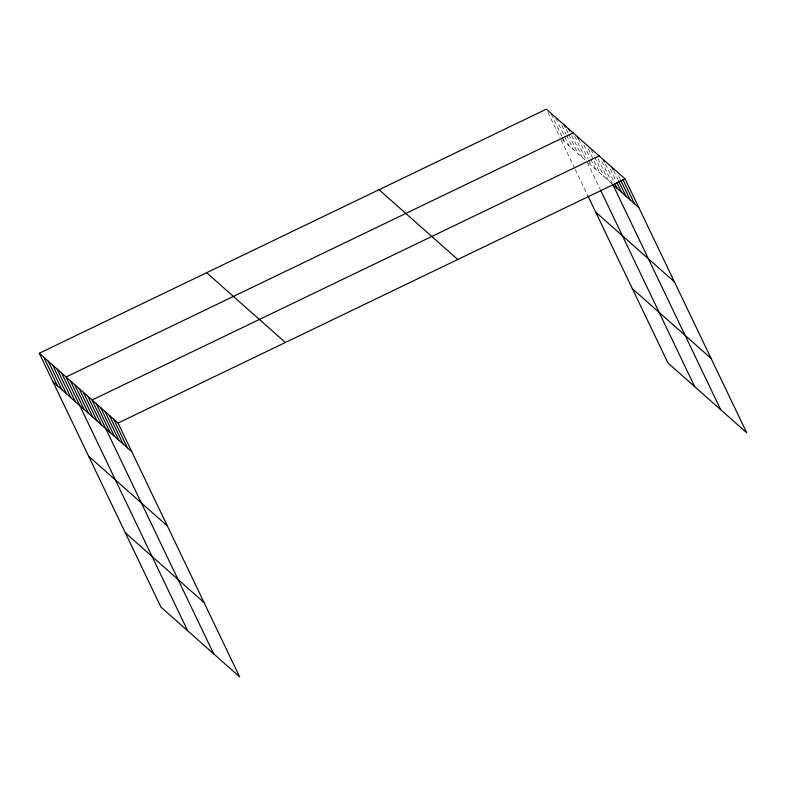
<?xml version="1.0" encoding="UTF-8"?>
<svg xmlns="http://www.w3.org/2000/svg" width="786" height="786" viewBox="0 0 786 786"><rect width="100%" height="100%" fill="white"/><g stroke="black" fill="none" stroke-linecap="round" stroke-linejoin="round"><path stroke-width="0.59" stroke-dasharray="3.93 2.95" d="M561.852 139.358L585.049 159.922M588.567 163.036L611.96 183.767M618.553 175.671L620.134 178.972M613.689 170.739L617.914 179.542M610.417 169.098L616.214 181.202M605.554 164.156L613.994 181.763M601.752 161.425L612.294 183.433M597.95 158.684L608.492 180.692M590.984 149.34L594.147 155.942M594.668 157.043L604.159 176.86M588.233 148.809L599.836 173.018M583.9 144.968L590.227 158.173M590.758 159.273L595.503 169.177M578.516 138.925L588.007 158.743M588.537 159.843L591.17 165.345M574.713 136.194L586.307 160.403M587.358 162.594L599.924 188.827M571.835 135.536L582.377 157.554M566.313 129.385L568.425 133.787M568.946 134.887L577.916 153.594M561.852 125.426L566.067 134.229M566.598 135.33L573.456 149.645M555.81 118.175L568.985 145.685M551.34 114.216L561.892 136.233M562.422 137.334L564.525 141.735M547.94 112.467L560.064 137.776M561.116 139.967L574.723 168.371M575.244 169.471L587.289 194.604"/><path stroke-width="1.18" d="M39.3 353.258L118.047 423.045L239.642 676.834L160.894 607.057L39.3 353.258L546.358 109.166L625.106 178.943L746.7 432.742L667.953 362.955L587.81 195.694M573.132 132.893L66.073 376.985L187.667 630.775M599.119 155.923L92.06 400.015L213.654 653.805M118.047 423.045L625.106 178.943M638.812 207.563L612.825 184.533L720.713 409.712M595.67 212.082L674.417 281.869M632.347 288.649L711.094 358.436M379.029 189.711L457.776 259.498M206.63 272.713L285.377 342.49M53.006 381.868L131.753 451.655M88.612 456.185L167.359 525.962M125.298 532.741L204.046 602.528M622.876 179.513L634.479 203.721M620.655 180.073L630.146 199.88M612.107 167.428L613.168 169.638M618.435 180.642L625.823 196.048M616.745 182.303L621.49 192.206M603.452 159.755L604.503 161.955M615.045 183.963L617.157 188.375M577.464 136.725L578.516 138.925M600.455 189.917L694.726 386.683M568.671 128.933L569.722 131.134M564.201 124.984L565.262 127.185M113.715 419.203L127.43 447.814M109.382 415.362L123.097 443.982M105.059 411.53L118.765 440.14M100.726 407.688L114.432 436.299M96.393 403.857L110.099 432.467M87.727 396.173L101.443 424.794M83.395 392.342L97.11 420.952M79.072 388.5L92.777 417.111M74.739 384.659L88.445 413.279M70.406 380.827L84.112 409.437M61.613 373.036L75.318 401.646M57.152 369.076L70.858 397.687M52.691 365.126L66.397 393.737M48.221 361.167L61.937 389.777M43.761 357.217L57.476 385.828"/></g></svg>
